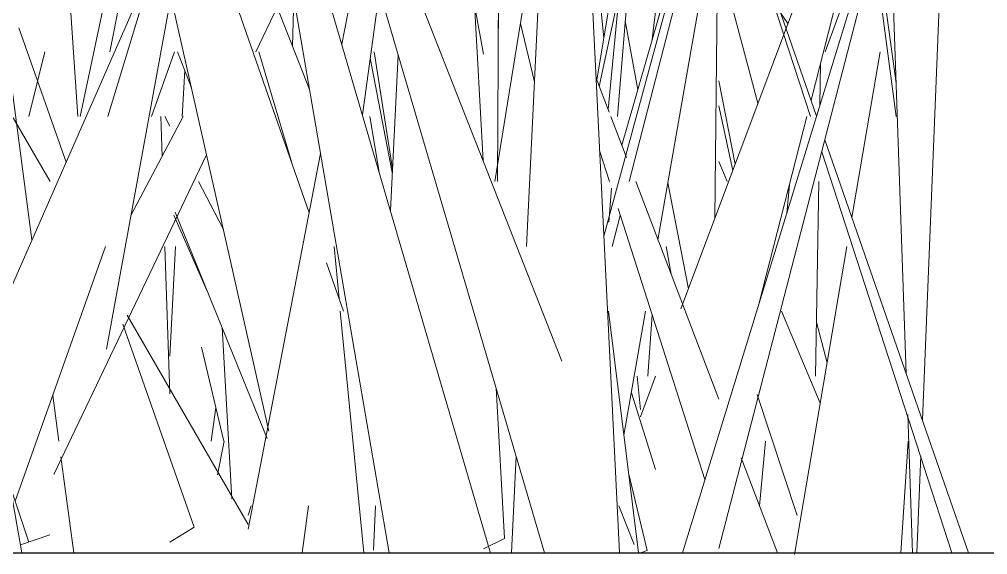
# Model space of a CAD drawing. Header units: millimetres. Extents: x -9575 to 27274, y -4387 to 11354.
# Drawn here: x -5221.86 to -5180.65, y 3047.92 to 3070.68 of the extents above; entities that cross this region are included whole.
import ezdxf

# ---------------------------------------------------------------- set-up
doc = ezdxf.new("R2010")
doc.units = ezdxf.units.MM
doc.layers.add('G-IMPT', color=8, linetype='Continuous', lineweight=9)

# ---------------------------------------------------------------- blocks, each defined once
blk = doc.blocks.new('Grass Array - 25_dwg-V51-North')
at = {"layer": 'G-IMPT'}
for p, q in [((-5196.801, 3066.851), (-5193.737, 3099.068)), ((-5219.366, 3066.547), (-5221.534, 3098.359)), ((-5196.979, 3061.463), (-5187.084, 3097.941)), ((-5181.692, 3096.321), (-5183.429, 3053.655)), ((-5196.319, 3048), (-5198.627, 3095.105)), ((-5211.247, 3053.179), (-5220.265, 3093.226)), ((-5208.136, 3069.629), (-5203.598, 3093.117)), ((-5201.506, 3063.788), (-5201.393, 3091.076)), ((-5194.5, 3089.783), (-5196.409, 3066.547)), ((-5224.965, 3088.618), (-5221.322, 3061.309)), ((-5189.399, 3088.988), (-5195.913, 3063.788)), ((-5202.117, 3064.661), (-5203.317, 3085.859)), ((-5217.503, 3085.316), (-5209.522, 3062.455)), ((-5204.703, 3085.11), (-5207.257, 3066.622)), ((-5206.115, 3048), (-5212.268, 3083.759)), ((-5194.921, 3069.841), (-5193.306, 3083.1)), ((-5196.219, 3065.33), (-5191.184, 3082.828)), ((-5185.892, 3079.188), (-5193.703, 3058.38)), ((-5192.09, 3048.179), (-5183.997, 3079.359)), ((-5191.711, 3078.343), (-5194.68, 3061.307)), ((-5188.195, 3066.547), (-5191.938, 3078.077)), ((-5216.939, 3077.582), (-5219.272, 3066.547)), ((-5201.481, 3069.744), (-5201.449, 3077.582)), ((-5199.478, 3077.582), (-5200.282, 3061.029)), ((-5210.421, 3077.443), (-5201.808, 3047.989)), ((-5221.753, 3048), (-5226.846, 3076.657)), ((-5218.003, 3069.306), (-5216.553, 3076.74)), ((-5188.164, 3067.244), (-5185.837, 3076.31)), ((-5192.258, 3062.228), (-5192.121, 3075.992)), ((-5184.111, 3055.613), (-5184.831, 3076.146)), ((-5198.766, 3056.151), (-5206.119, 3074.823)), ((-5199.841, 3074.823), (-5201.621, 3063.788)), ((-5191.98, 3074.666), (-5189.152, 3070.502)), ((-5187.568, 3069.306), (-5185.615, 3074.63)), ((-5218.094, 3066.547), (-5215.889, 3073.792)), ((-5184.545, 3067.976), (-5185.381, 3074.028)), ((-5223.313, 3056.78), (-5216.01, 3073.393)), ((-5185.718, 3073.766), (-5193.64, 3048)), ((-5190.425, 3067.113), (-5192.09, 3073.351)), ((-5185.412, 3073.089), (-5184.549, 3066.547)), ((-5190.076, 3072.733), (-5187.93, 3066.572)), ((-5211.798, 3069.306), (-5210.479, 3072.065)), ((-5206.587, 3072.065), (-5199.505, 3048)), ((-5197.286, 3068.119), (-5196.615, 3072.065)), ((-5196.983, 3069.902), (-5197.195, 3072.065)), ((-5196.335, 3071.751), (-5197.177, 3067.834)), ((-5215.461, 3071.374), (-5218.15, 3056.654)), ((-5210.241, 3069.557), (-5210.178, 3071.613)), ((-5202.104, 3069.204), (-5202.493, 3071.298)), ((-5210.893, 3071.199), (-5209.506, 3067.706)), ((-5200.537, 3070.505), (-5199.942, 3068.031)), ((-5196.075, 3070.619), (-5195.542, 3067.681)), ((-5221.879, 3070.318), (-5219.872, 3064.607)), ((-5221.449, 3066.547), (-5220.78, 3069.306)), ((-5215.261, 3069.306), (-5216.239, 3066.547)), ((-5215.129, 3069.306), (-5214.535, 3067.779)), ((-5210.28, 3064.625), (-5211.666, 3069.306)), ((-5206.755, 3069.306), (-5205.979, 3064.325)), ((-5186.427, 3062.259), (-5185.226, 3069.306)), ((-5186.427, 3062.259), (-5185.226, 3069.306)), ((-5206.923, 3069.035), (-5205.986, 3064.17)), ((-5205.736, 3069.172), (-5206.067, 3062.555)), ((-5187.787, 3067.035), (-5187.757, 3068.827)), ((-5214.925, 3066.547), (-5214.821, 3068.514)), ((-5196.759, 3066.741), (-5197.308, 3068.176)), ((-5192.09, 3068.063), (-5191.397, 3064.523)), ((-5192.09, 3067.001), (-5191.496, 3064.259)), ((-5220.554, 3063.788), (-5222.118, 3066.493)), ((-5214.891, 3066.547), (-5217.11, 3062.35)), ((-5215.784, 3064.857), (-5215.838, 3066.547)), ((-5215.461, 3066.142), (-5215.672, 3066.547)), ((-5206.949, 3066.547), (-5206.546, 3064.192)), ((-5196.022, 3064.816), (-5196.684, 3066.547)), ((-5190.391, 3058.568), (-5188.343, 3066.547)), ((-5187.578, 3065.564), (-5181.458, 3048)), ((-5220.39, 3051.33), (-5213.892, 3064.924)), ((-5212.121, 3049.007), (-5209.036, 3064.974)), ((-5197.155, 3065.06), (-5196.747, 3063.788)), ((-5182.174, 3048), (-5187.711, 3065.053)), ((-5191.733, 3063.788), (-5192.09, 3064.637)), ((-5213.184, 3061.78), (-5214.232, 3063.788)), ((-5196.659, 3063.512), (-5196.778, 3062.059)), ((-5192.09, 3054.538), (-5195.629, 3063.788)), ((-5193.387, 3059.22), (-5194.258, 3063.728)), ((-5189.088, 3063.643), (-5189.201, 3062.438)), ((-5187.978, 3055.511), (-5187.841, 3063.788)), ((-5196.381, 3062.647), (-5192.683, 3051.114)), ((-5215.289, 3062.354), (-5213.863, 3059.131)), ((-5215.229, 3062.483), (-5211.311, 3052.867)), ((-5196.285, 3062.349), (-5196.627, 3061.029)), ((-5218.195, 3061.029), (-5222.035, 3050.192)), ((-5215.461, 3054.762), (-5215.661, 3061.029)), ((-5215.461, 3056.363), (-5215.215, 3061.029)), ((-5208.468, 3061.029), (-5208.253, 3058.819)), ((-5194.337, 3061.029), (-5194.124, 3059.855)), ((-5188.869, 3047.924), (-5186.636, 3061.029)), ((-5188.869, 3047.924), (-5186.636, 3061.029)), ((-5208.783, 3060.336), (-5208.061, 3058.27)), ((-5212.121, 3049.199), (-5217.273, 3058.112)), ((-5208.2, 3058.27), (-5207.2, 3048)), ((-5196.786, 3058.27), (-5195.503, 3048)), ((-5195.209, 3058.27), (-5196.127, 3053.002)), ((-5194.93, 3058.123), (-5195.105, 3055.511)), ((-5187.773, 3054.357), (-5189.416, 3058.27)), ((-5217.454, 3057.725), (-5214.423, 3049.098)), ((-5187.479, 3056.083), (-5187.94, 3057.808)), ((-5212.81, 3050.294), (-5213.232, 3057.581)), ((-5214.108, 3056.741), (-5213.156, 3052.752)), ((-5195.428, 3054.09), (-5195.568, 3055.511)), ((-5194.78, 3055.511), (-5195.428, 3053.784)), ((-5201.209, 3048.613), (-5201.572, 3055.021)), ((-5220.44, 3054.694), (-5220.181, 3052.752)), ((-5195.813, 3054.809), (-5194.784, 3051.541)), ((-5190.463, 3054.735), (-5188.752, 3049.584)), ((-5213.497, 3054.182), (-5213.697, 3052.752)), ((-5183.844, 3048), (-5184.05, 3053.877)), ((-5213.147, 3052.752), (-5213.432, 3051.314)), ((-5190.106, 3052.752), (-5190.363, 3049.993)), ((-5184.027, 3052.752), (-5184.351, 3048)), ((-5220.092, 3052.085), (-5219.547, 3048)), ((-5200.715, 3052.112), (-5200.915, 3048)), ((-5189.589, 3048), (-5191.134, 3052.04)), ((-5183.491, 3052.128), (-5183.659, 3048)), ((-5195.913, 3051.282), (-5195.146, 3048.098)), ((-5221.463, 3048.46), (-5222.137, 3050.498)), ((-5211.998, 3049.993), (-5212.121, 3049.608)), ((-5209.553, 3049.993), (-5209.828, 3048)), ((-5206.697, 3049.993), (-5206.791, 3048.113)), ((-5195.698, 3048.359), (-5196.342, 3049.993)), ((-5214.423, 3049.098), (-5215.461, 3048.456)), ((-5220.562, 3048.763), (-5221.813, 3048.336)), ((-5201.209, 3048.613), (-5202.104, 3048.176)), ((-5195.428, 3047.999), (-5195.146, 3048.098))]:
    blk.add_line(p, q, dxfattribs=at)
blk = doc.blocks.new('Grass Array - Grass Array-V52-North')
blk.add_blockref('Grass Array - 25_dwg-V51-North', (0, 0))

msp = doc.modelspace()

# ---------------------------------------------------------------- linework, layer by layer
msp.add_line((-5839.745, 3048), (-5040.568, 3048))

# ---------------------------------------------------------------- block references
msp.add_blockref('Grass Array - Grass Array-V52-North', (0, 0))

doc.saveas('drawing.dxf')
